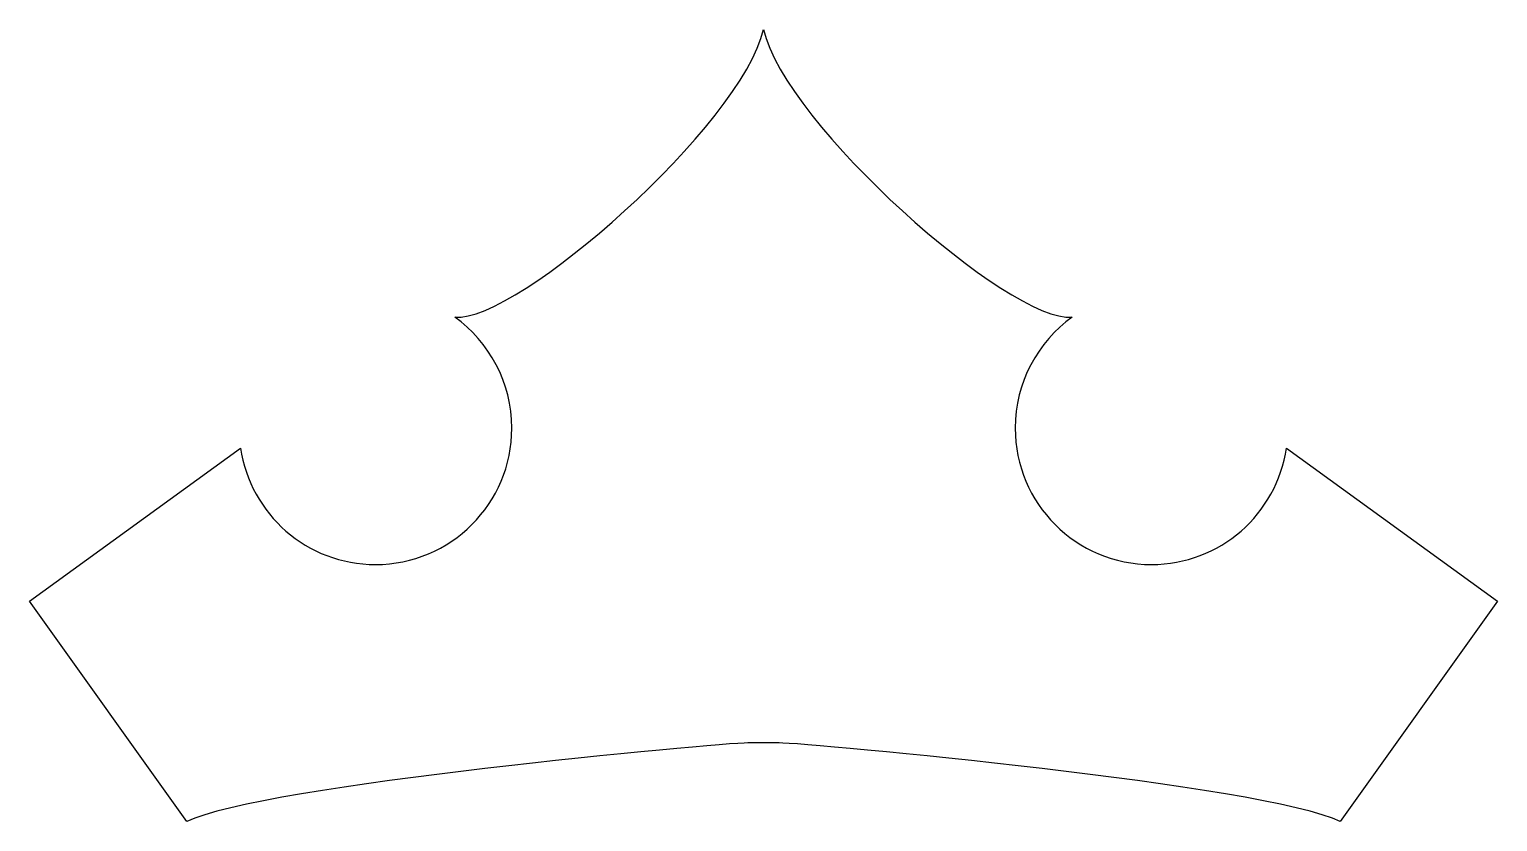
# Model space of a CAD drawing. Header units: centimetres. Extents: x -10.6 to 10.6, y -5.7 to 5.7.
import ezdxf

# ---------------------------------------------------------------- set-up
doc = ezdxf.new("R2010")
doc.units = ezdxf.units.CM
doc.header["$MEASUREMENT"] = 0
doc.layers.add('Camada 1', color=7, linetype='Continuous')

msp = doc.modelspace()

# ---------------------------------------------------------------- linework, layer by layer
at = {"layer": 'Camada 1'}
msp.add_open_spline([(0.22773, -4.59072), (0.60735, -4.59072), (7.28449, -5.19762), (8.34679, -5.72888), (8.34679, -5.72888), (8.34679, -5.72888), (10.62305, -2.54197), (10.62305, -2.54197), (10.62305, -2.54197), (10.62305, -2.54197), (7.56679, -0.32775), (7.56679, -0.32775), (7.56679, -0.32775), (7.4268, -1.27991), (6.60622, -2.01092), (5.61506, -2.01092), (5.61506, -2.01092), (4.52545, -2.01092), (3.64233, -1.12756), (3.64233, -0.03795), (3.64233, -0.03795), (3.64233, 0.62385), (3.96827, 1.20961), (4.46831, 1.56741), (4.46831, 1.56741), (3.56632, 1.47964), (0.30356, 4.36302), (0, 5.72888), (0, 5.72888), (-0.30332, 4.36302), (-3.56605, 1.47965), (-4.4681, 1.56738), (-4.4681, 1.56738), (-3.96809, 1.20958), (-3.64215, 0.62382), (-3.64215, -0.03798), (-3.64215, -0.03798), (-3.64215, -1.12759), (-4.52549, -2.01095), (-5.6151, -2.01095), (-5.6151, -2.01095), (-6.60623, -2.01095), (-7.4266, -1.27993), (-7.56659, -0.32778), (-7.56659, -0.32778), (-7.56659, -0.32778), (-10.62305, -2.54197), (-10.62305, -2.54197), (-10.62305, -2.54197), (-10.62305, -2.54197), (-8.34655, -5.72888), (-8.34655, -5.72888), (-8.34655, -5.72888), (-7.28425, -5.19762), (-0.60709, -4.59072), (-0.22773, -4.59072), (-0.22773, -4.59072), (-0.22773, -4.59072), (0.22773, -4.59072), (0.22773, -4.59072)], degree=3, knots=[0, 0, 0, 0, 0.0625, 0.0625, 0.0625, 0.0625, 0.125, 0.125, 0.125, 0.125, 0.1875, 0.1875, 0.1875, 0.1875, 0.25, 0.25, 0.25, 0.25, 0.3125, 0.3125, 0.3125, 0.3125, 0.375, 0.375, 0.375, 0.375, 0.4375, 0.4375, 0.4375, 0.4375, 0.5, 0.5, 0.5, 0.5, 0.5625, 0.5625, 0.5625, 0.5625, 0.625, 0.625, 0.625, 0.625, 0.6875, 0.6875, 0.6875, 0.6875, 0.75, 0.75, 0.75, 0.75, 0.8125, 0.8125, 0.8125, 0.8125, 0.875, 0.875, 0.875, 0.875, 1, 1, 1, 1], dxfattribs=at)

doc.saveas('drawing.dxf')
